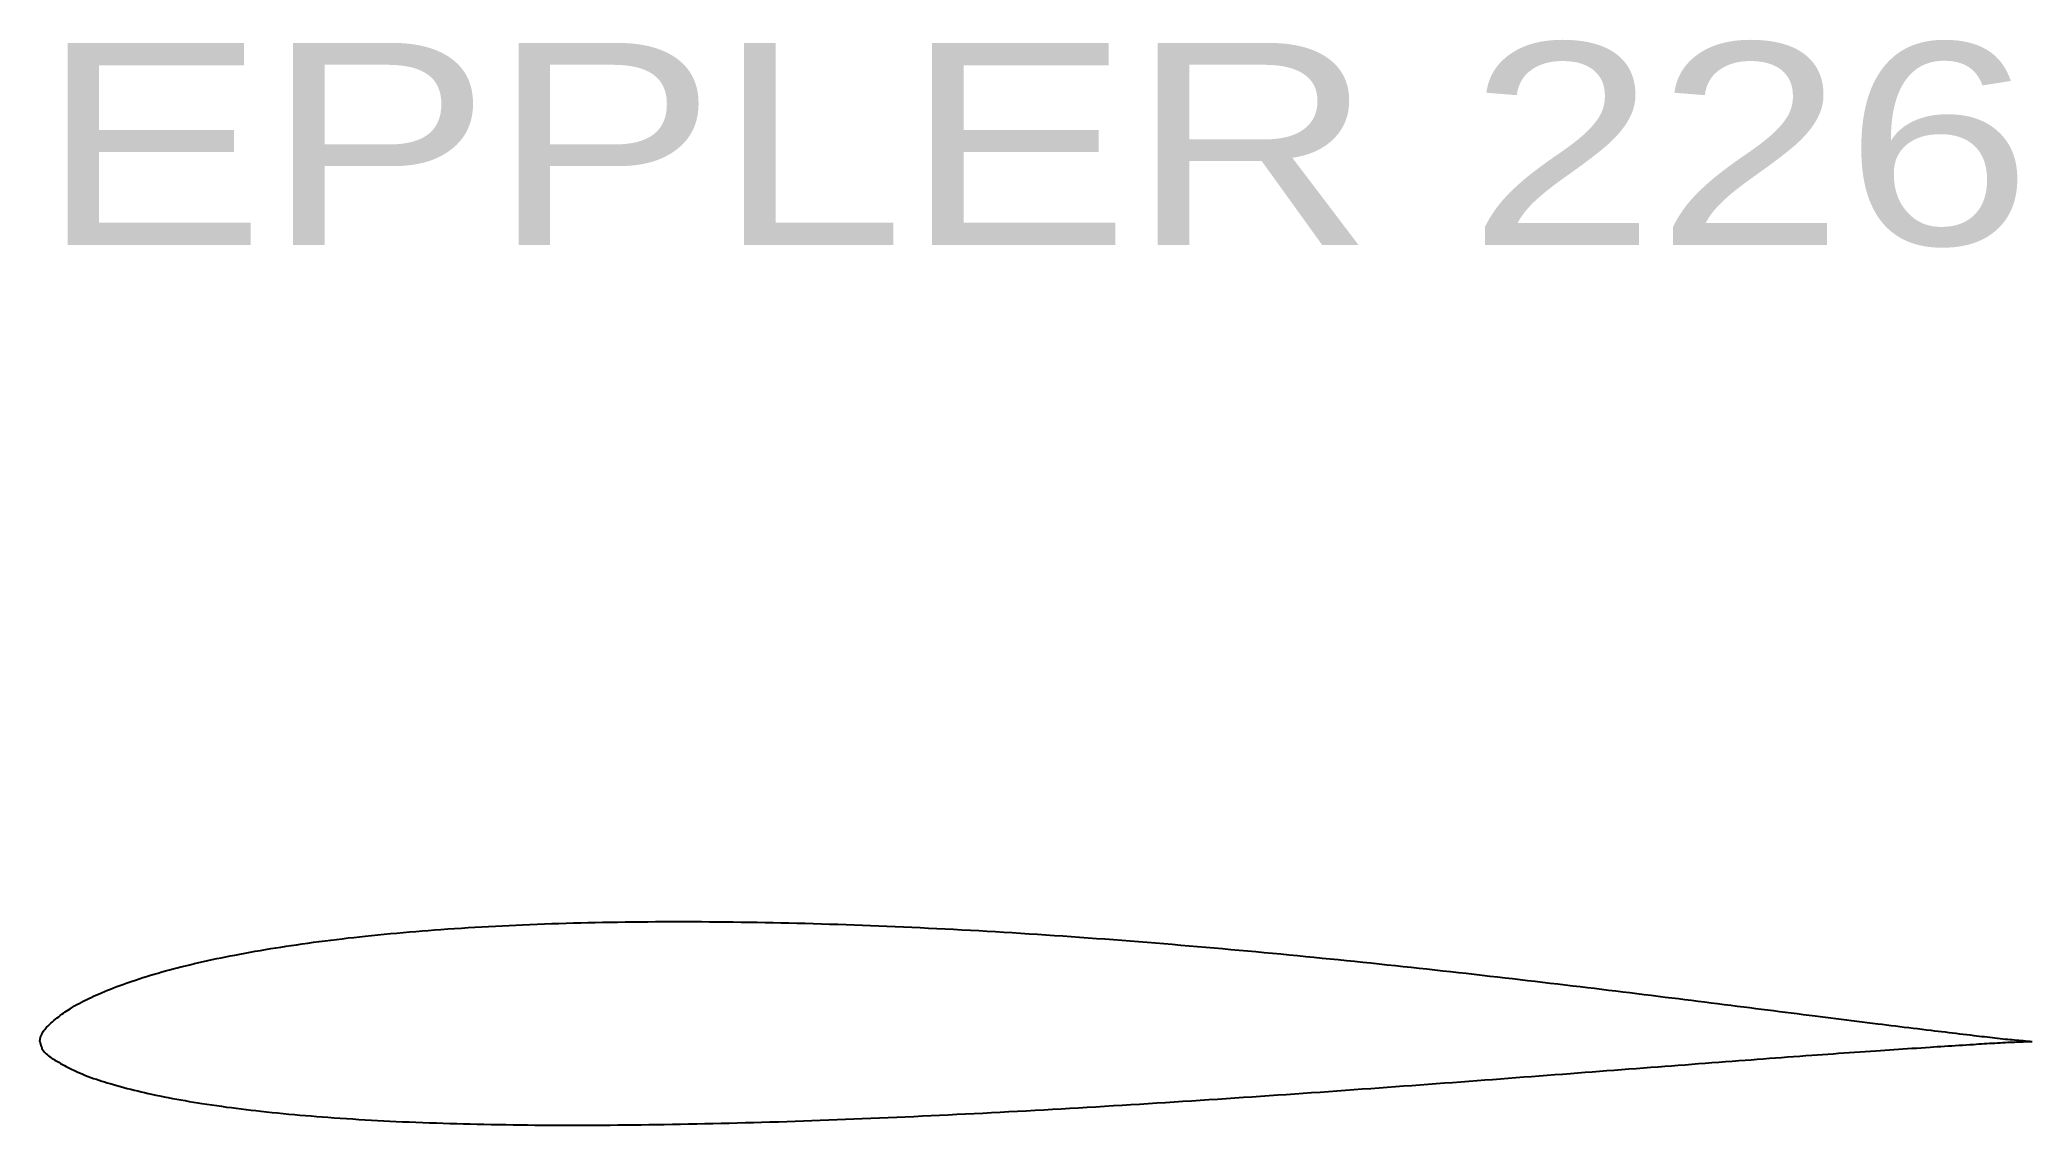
# Model space of a CAD drawing. Extents: x 0.1 to 10.1, y -0.2 to 5.3.
import ezdxf
from ezdxf.enums import TextEntityAlignment as Align

# ---------------------------------------------------------------- set-up
doc = ezdxf.new("R2010")
doc.units = 0
doc.layers.get('0').update_dxf_attribs({"linetype": 'CONTINUOUS'})

msp = doc.modelspace()

# ---------------------------------------------------------------- linework, layer by layer
at = {"color": 3, "linetype": 'CONTINUOUS'}
for points in [[(0.0505, 0.2263), (0.0508, 0.2284), (0.051, 0.2304), (0.0513, 0.2325), (0.0516, 0.2345), (0.0519, 0.2366), (0.0523, 0.2386), (0.0526, 0.2406), (0.053, 0.2426), (0.0534, 0.2446), (0.0539, 0.2466), (0.0544, 0.2486), (0.0549, 0.2505), (0.0571, 0.2571), (0.0598, 0.2634), (0.0631, 0.2696), (0.0667, 0.2755), (0.0707, 0.2813), (0.0751, 0.2869), (0.0798, 0.2924), (0.0847, 0.2977), (0.0898, 0.3029), (0.095, 0.308), (0.1004, 0.3129), (0.1058, 0.3178), (0.1136, 0.3247), (0.1215, 0.3314), (0.1293, 0.338), (0.1372, 0.3444), (0.1452, 0.3506), (0.1532, 0.3567), (0.1613, 0.3627), (0.1694, 0.3685), (0.1776, 0.3743), (0.1858, 0.3799), (0.1942, 0.3854), (0.2026, 0.3907), (0.2138, 0.3977), (0.2252, 0.4044), (0.2367, 0.411), (0.2483, 0.4174), (0.26, 0.4237), (0.2719, 0.4298), (0.2838, 0.4358), (0.2958, 0.4417), (0.3079, 0.4474), (0.32, 0.453), (0.3322, 0.4585), (0.3444, 0.4639), (0.3596, 0.4705), (0.3749, 0.477), (0.3902, 0.4833), (0.4056, 0.4895), (0.421, 0.4955), (0.4364, 0.5015), (0.4519, 0.5073), (0.4674, 0.513), (0.483, 0.5186), (0.4986, 0.524), (0.5142, 0.5294), (0.5299, 0.5346), (0.5488, 0.5408), (0.5677, 0.5469), (0.5866, 0.5528), (0.6056, 0.5585), (0.6247, 0.5642), (0.6438, 0.5697), (0.6629, 0.5751), (0.682, 0.5804), (0.7012, 0.5856), (0.7204, 0.5907), (0.7396, 0.5957), (0.7589, 0.6006), (0.7813, 0.6062), (0.8037, 0.6117), (0.8261, 0.617), (0.8486, 0.6222), (0.8711, 0.6273), (0.8936, 0.6323), (0.9161, 0.6372), (0.9386, 0.642), (0.9612, 0.6467), (0.9838, 0.6513), (1.0064, 0.6558), (1.029, 0.6602), (1.0547, 0.6651), (1.0804, 0.6699), (1.1061, 0.6746), (1.1318, 0.6792), (1.1575, 0.6836), (1.1833, 0.688), (1.2091, 0.6922), (1.2349, 0.6964), (1.2607, 0.7005), (1.2865, 0.7044), (1.3124, 0.7083), (1.3382, 0.7121), (1.367, 0.7163), (1.3957, 0.7203), (1.4245, 0.7242), (1.4533, 0.728), (1.4821, 0.7317), (1.5109, 0.7354), (1.5397, 0.7389), (1.5686, 0.7423), (1.5974, 0.7457), (1.6263, 0.749), (1.6551, 0.7521), (1.684, 0.7552), (1.7156, 0.7585), (1.7472, 0.7617), (1.7788, 0.7648), (1.8104, 0.7679), (1.8421, 0.7708), (1.8737, 0.7736), (1.9054, 0.7764), (1.937, 0.779), (1.9687, 0.7816), (2.0003, 0.7841), (2.032, 0.7865), (2.0637, 0.7888), (2.0979, 0.7913), (2.132, 0.7936), (2.1662, 0.7958), (2.2004, 0.798), (2.2345, 0.8001), (2.2687, 0.802), (2.3029, 0.8039), (2.3371, 0.8058), (2.3713, 0.8075), (2.4055, 0.8091), (2.4397, 0.8107), (2.4739, 0.8122), (2.5103, 0.8138), (2.5467, 0.8152), (2.5831, 0.8165), (2.6196, 0.8178), (2.656, 0.819), (2.6924, 0.8201), (2.7288, 0.8212), (2.7653, 0.8221), (2.8017, 0.823), (2.8381, 0.8238), (2.8746, 0.8246), (2.911, 0.8252), (2.9494, 0.8259), (2.9877, 0.8264), (3.026, 0.8269), (3.0644, 0.8273), (3.1027, 0.8276), (3.1411, 0.8279), (3.1794, 0.8281), (3.2178, 0.8282), (3.2562, 0.8282), (3.2945, 0.8282), (3.3329, 0.8281), (3.3712, 0.8279), (3.4111, 0.8277), (3.451, 0.8274), (3.491, 0.827), (3.5309, 0.8265), (3.5708, 0.826), (3.6107, 0.8254), (3.6506, 0.8248), (3.6906, 0.8241), (3.7305, 0.8233), (3.7704, 0.8224), (3.8103, 0.8215), (3.8502, 0.8205), (3.8913, 0.8195), (3.9325, 0.8183), (3.9736, 0.8171), (4.0147, 0.8159), (4.0558, 0.8145), (4.0969, 0.8131), (4.1381, 0.8117), (4.1792, 0.8102), (4.2203, 0.8086), (4.2614, 0.807), (4.3025, 0.8053), (4.3436, 0.8035), (4.3855, 0.8017), (4.4275, 0.7998), (4.4694, 0.7978), (4.5113, 0.7958), (4.5532, 0.7938), (4.5952, 0.7916), (4.6371, 0.7895), (4.679, 0.7872), (4.7209, 0.7849), (4.7628, 0.7826), (4.8047, 0.7802), (4.8466, 0.7777), (4.8889, 0.7752), (4.9312, 0.7726), (4.9735, 0.77), (5.0159, 0.7673), (5.0582, 0.7645), (5.1005, 0.7617), (5.1428, 0.7589), (5.1851, 0.756), (5.2273, 0.7531), (5.2696, 0.7501), (5.3119, 0.747), (5.3542, 0.7439), (5.3965, 0.7408), (5.4388, 0.7376), (5.4811, 0.7344), (5.5234, 0.7311), (5.5656, 0.7278), (5.6079, 0.7244), (5.6502, 0.721), (5.6925, 0.7176), (5.7347, 0.7141), (5.777, 0.7105), (5.8193, 0.7069), (5.8615, 0.7033), (5.9033, 0.6997), (5.9452, 0.6961), (5.987, 0.6924), (6.0288, 0.6886), (6.0706, 0.6848), (6.1125, 0.681), (6.1543, 0.6772), (6.1961, 0.6733), (6.2379, 0.6693), (6.2797, 0.6654), (6.3215, 0.6614), (6.3633, 0.6573), (6.4042, 0.6533), (6.4452, 0.6493), (6.4861, 0.6452), (6.527, 0.6411), (6.5679, 0.637), (6.6088, 0.6328), (6.6497, 0.6287), (6.6906, 0.6244), (6.7315, 0.6202), (6.7724, 0.6159), (6.8133, 0.6116), (6.8542, 0.6072), (6.8938, 0.603), (6.9334, 0.5987), (6.9729, 0.5945), (7.0125, 0.5902), (7.0521, 0.5858), (7.0917, 0.5815), (7.1312, 0.5771), (7.1708, 0.5727), (7.2103, 0.5683), (7.2499, 0.5638), (7.2895, 0.5593), (7.329, 0.5548), (7.3668, 0.5505), (7.4046, 0.5462), (7.4424, 0.5418), (7.4802, 0.5374), (7.518, 0.533), (7.5557, 0.5286), (7.5935, 0.5241), (7.6313, 0.5197), (7.6691, 0.5152), (7.7069, 0.5107), (7.7446, 0.5062), (7.7824, 0.5016), (7.818, 0.4973), (7.8535, 0.4931), (7.8891, 0.4887), (7.9246, 0.4844), (7.9602, 0.4801), (7.9957, 0.4757), (8.0313, 0.4714), (8.0668, 0.467), (8.1024, 0.4626), (8.1379, 0.4582), (8.1735, 0.4538), (8.209, 0.4494), (8.2419, 0.4453), (8.2747, 0.4412), (8.3076, 0.4371), (8.3405, 0.433), (8.3734, 0.4289), (8.4062, 0.4248), (8.4391, 0.4207), (8.4719, 0.4165), (8.5048, 0.4124), (8.5377, 0.4082), (8.5705, 0.4041), (8.6034, 0.3999), (8.6332, 0.3962), (8.6629, 0.3924), (8.6927, 0.3886), (8.7225, 0.3848), (8.7522, 0.3811), (8.782, 0.3773), (8.8118, 0.3735), (8.8415, 0.3697), (8.8713, 0.3659), (8.9011, 0.3622)], [(8.9011, 0.3622), (8.9308, 0.3584), (8.9606, 0.3546), (8.9868, 0.3513), (9.013, 0.348), (9.0393, 0.3447), (9.0655, 0.3414), (9.0917, 0.3381), (9.1179, 0.3348), (9.1442, 0.3315), (9.1704, 0.3282), (9.1966, 0.3249), (9.2228, 0.3217), (9.2491, 0.3184), (9.2753, 0.3151), (9.2976, 0.3124), (9.3198, 0.3096), (9.3421, 0.3069), (9.3644, 0.3041), (9.3866, 0.3014), (9.4089, 0.2986), (9.4312, 0.2959), (9.4534, 0.2932), (9.4757, 0.2905), (9.498, 0.2877), (9.5202, 0.285), (9.5425, 0.2823), (9.5604, 0.2802), (9.5784, 0.278), (9.5963, 0.2758), (9.6142, 0.2737), (9.6322, 0.2715), (9.6501, 0.2694), (9.668, 0.2672), (9.686, 0.2651), (9.7039, 0.2629), (9.7218, 0.2608), (9.7398, 0.2587), (9.7577, 0.2565), (9.771, 0.255), (9.7843, 0.2534), (9.7976, 0.2518), (9.8108, 0.2503), (9.8241, 0.2487), (9.8374, 0.2472), (9.8507, 0.2457), (9.864, 0.2442), (9.8773, 0.2427), (9.8906, 0.2413), (9.9039, 0.2399), (9.9172, 0.2385), (9.9283, 0.2374), (9.9394, 0.2363), (9.9505, 0.2353), (9.9616, 0.2342), (9.9727, 0.2332), (9.9838, 0.2322), (9.9949, 0.2312), (10.006, 0.2302), (10.0172, 0.2292), (10.0283, 0.2283), (10.0394, 0.2273), (10.0505, 0.2263)]]:
    msp.add_lwpolyline(points, dxfattribs=at)
at = {"color": 1, "linetype": 'CONTINUOUS'}
for points in [[(0.0505, 0.2263), (0.0512, 0.2233), (0.0519, 0.2203), (0.0525, 0.2172), (0.0533, 0.2142), (0.054, 0.2112), (0.0548, 0.2083), (0.0557, 0.2054), (0.0566, 0.2025), (0.0576, 0.1996), (0.0586, 0.1968), (0.0598, 0.194), (0.061, 0.1913), (0.0644, 0.1851), (0.0683, 0.1792), (0.0727, 0.1736), (0.0776, 0.1683), (0.0828, 0.1632), (0.0884, 0.1584), (0.0943, 0.1537), (0.1004, 0.1493), (0.1067, 0.145), (0.1131, 0.1408), (0.1196, 0.1368), (0.1261, 0.1328), (0.1357, 0.1271), (0.1453, 0.1215), (0.1548, 0.116), (0.1643, 0.1107), (0.1738, 0.1055), (0.1833, 0.1004), (0.1928, 0.0955), (0.2023, 0.0906), (0.2119, 0.0859), (0.2214, 0.0813), (0.2311, 0.0768), (0.2408, 0.0724), (0.2538, 0.0668), (0.267, 0.0613), (0.2802, 0.056), (0.2936, 0.0509), (0.3071, 0.0459), (0.3206, 0.041), (0.3342, 0.0363), (0.3479, 0.0317), (0.3616, 0.0273), (0.3754, 0.0229), (0.3892, 0.0187), (0.403, 0.0145), (0.4203, 0.0095), (0.4375, 0.0045), (0.4548, -0.0003), (0.4721, -0.0049), (0.4895, -0.0095), (0.5068, -0.014), (0.5242, -0.0183), (0.5416, -0.0225), (0.559, -0.0267), (0.5764, -0.0307), (0.5938, -0.0346), (0.6113, -0.0385), (0.6322, -0.043), (0.6532, -0.0473), (0.6742, -0.0516), (0.6953, -0.0557), (0.7163, -0.0597), (0.7374, -0.0636), (0.7585, -0.0674), (0.7796, -0.0711), (0.8008, -0.0748), (0.8219, -0.0783), (0.8431, -0.0817), (0.8643, -0.0851), (0.8889, -0.0889), (0.9135, -0.0925), (0.9381, -0.0961), (0.9627, -0.0996), (0.9874, -0.103), (1.012, -0.1062), (1.0367, -0.1094), (1.0613, -0.1125), (1.086, -0.1155), (1.1107, -0.1185), (1.1354, -0.1213), (1.1601, -0.1241), (1.1881, -0.1271), (1.2161, -0.13), (1.2441, -0.1329), (1.2721, -0.1356), (1.3001, -0.1383), (1.3281, -0.1409), (1.3561, -0.1434), (1.3842, -0.1458), (1.4122, -0.1481), (1.4403, -0.1504), (1.4683, -0.1526), (1.4964, -0.1547), (1.5275, -0.1569), (1.5587, -0.1591), (1.5898, -0.1612), (1.621, -0.1632), (1.6522, -0.1651), (1.6833, -0.167), (1.7145, -0.1688), (1.7457, -0.1705), (1.7768, -0.1721), (1.808, -0.1737), (1.8392, -0.1751), (1.8704, -0.1766), (1.9044, -0.178), (1.9385, -0.1795), (1.9725, -0.1808), (2.0066, -0.182), (2.0406, -0.1832), (2.0747, -0.1843), (2.1087, -0.1854), (2.1428, -0.1864), (2.1768, -0.1873), (2.2109, -0.1881), (2.2449, -0.1889), (2.279, -0.1897), (2.3156, -0.1904), (2.3522, -0.191), (2.3888, -0.1916), (2.4255, -0.1922), (2.4621, -0.1926), (2.4987, -0.193), (2.5353, -0.1934), (2.5719, -0.1936), (2.6085, -0.1939), (2.6452, -0.194), (2.6818, -0.1941), (2.7184, -0.1942), (2.7573, -0.1942), (2.7961, -0.1941), (2.835, -0.194), (2.8738, -0.1938), (2.9127, -0.1935), (2.9515, -0.1932), (2.9904, -0.1929), (3.0292, -0.1925), (3.0681, -0.192), (3.1069, -0.1915), (3.1458, -0.191), (3.1846, -0.1904), (3.2253, -0.1897), (3.266, -0.189), (3.3067, -0.1882), (3.3474, -0.1874), (3.3881, -0.1865), (3.4288, -0.1856), (3.4695, -0.1846), (3.5102, -0.1836), (3.5509, -0.1826), (3.5916, -0.1815), (3.6323, -0.1803), (3.673, -0.1792), (3.7151, -0.1779), (3.7573, -0.1766), (3.7994, -0.1752), (3.8416, -0.1739), (3.8837, -0.1724), (3.9258, -0.1709), (3.968, -0.1694), (4.0101, -0.1679), (4.0522, -0.1663), (4.0944, -0.1646), (4.1365, -0.163), (4.1786, -0.1613), (4.2217, -0.1595), (4.2649, -0.1577), (4.308, -0.1558), (4.3512, -0.1539), (4.3943, -0.152), (4.4374, -0.15), (4.4806, -0.148), (4.5237, -0.146), (4.5668, -0.1439), (4.61, -0.1418), (4.6531, -0.1397), (4.6962, -0.1376), (4.7399, -0.1354), (4.7836, -0.1331), (4.8272, -0.1308), (4.8709, -0.1286), (4.9146, -0.1262), (4.9582, -0.1239), (5.0019, -0.1215), (5.0456, -0.1191), (5.0892, -0.1166), (5.1329, -0.1142), (5.1765, -0.1117), (5.2202, -0.1092), (5.2639, -0.1066), (5.3077, -0.104), (5.3514, -0.1015), (5.3951, -0.0988), (5.4388, -0.0962), (5.4825, -0.0935), (5.5262, -0.0908), (5.57, -0.0881), (5.6137, -0.0854), (5.6574, -0.0826), (5.7011, -0.0799), (5.7448, -0.0771), (5.7881, -0.0743), (5.8314, -0.0715), (5.8747, -0.0687), (5.918, -0.0658), (5.9613, -0.063), (6.0046, -0.0601), (6.0479, -0.0572), (6.0912, -0.0543), (6.1344, -0.0514), (6.1777, -0.0484), (6.221, -0.0454), (6.2643, -0.0425), (6.3067, -0.0395), (6.3491, -0.0366), (6.3914, -0.0336), (6.4338, -0.0307), (6.4762, -0.0277), (6.5186, -0.0247), (6.5609, -0.0216), (6.6033, -0.0186), (6.6457, -0.0156), (6.6881, -0.0125), (6.7304, -0.0094), (6.7728, -0.0064), (6.8138, -0.0034), (6.8547, -0.0004), (6.8957, 0.0026), (6.9366, 0.0056), (6.9776, 0.0087), (7.0185, 0.0117), (7.0595, 0.0147), (7.1004, 0.0178), (7.1414, 0.0208), (7.1823, 0.0239), (7.2233, 0.027), (7.2642, 0.03), (7.3033, 0.033), (7.3423, 0.0359), (7.3814, 0.0389), (7.4204, 0.0418), (7.4595, 0.0448), (7.4986, 0.0478), (7.5376, 0.0507), (7.5767, 0.0537), (7.6157, 0.0567), (7.6548, 0.0597), (7.6938, 0.0626), (7.7329, 0.0656), (7.7696, 0.0684), (7.8062, 0.0713), (7.8429, 0.0741), (7.8796, 0.0769), (7.9162, 0.0797), (7.9529, 0.0825), (7.9896, 0.0853), (8.0262, 0.0881), (8.0629, 0.0909), (8.0996, 0.0937), (8.1362, 0.0965), (8.1729, 0.0993), (8.2067, 0.1019), (8.2406, 0.1045), (8.2744, 0.107), (8.3082, 0.1096), (8.342, 0.1122), (8.3758, 0.1147), (8.4097, 0.1173), (8.4435, 0.1198), (8.4773, 0.1224), (8.5111, 0.1249), (8.545, 0.1275), (8.5788, 0.13), (8.6093, 0.1323), (8.6398, 0.1346), (8.6704, 0.1369), (8.7009, 0.1392), (8.7314, 0.1415), (8.7619, 0.1437), (8.7924, 0.146), (8.8229, 0.1482), (8.8534, 0.1505), (8.884, 0.1527), (8.9145, 0.1549), (8.945, 0.1571), (8.9718, 0.1591), (8.9986, 0.161), (9.0253, 0.1629), (9.0521, 0.1648), (9.0789, 0.1667), (9.1057, 0.1685), (9.1325, 0.1704), (9.1593, 0.1723), (9.1861, 0.1741), (9.2128, 0.176)], [(9.2128, 0.176), (9.2396, 0.1778), (9.2664, 0.1796), (9.289, 0.1812), (9.3116, 0.1827), (9.3343, 0.1842), (9.3569, 0.1858), (9.3795, 0.1873), (9.4021, 0.1888), (9.4247, 0.1903), (9.4473, 0.1918), (9.47, 0.1933), (9.4926, 0.1948), (9.5152, 0.1963), (9.5378, 0.1977), (9.5559, 0.1989), (9.5741, 0.2001), (9.5922, 0.2013), (9.6103, 0.2024), (9.6285, 0.2036), (9.6466, 0.2047), (9.6647, 0.2059), (9.6829, 0.2071), (9.701, 0.2082), (9.7191, 0.2094), (9.7373, 0.2106), (9.7554, 0.2117), (9.7688, 0.2126), (9.7822, 0.2135), (9.7956, 0.2143), (9.8091, 0.2152), (9.8225, 0.216), (9.8359, 0.2168), (9.8493, 0.2176), (9.8627, 0.2184), (9.8761, 0.2192), (9.8896, 0.2199), (9.903, 0.2206), (9.9164, 0.2212), (9.9276, 0.2218), (9.9387, 0.2222), (9.9499, 0.2227), (9.9611, 0.2232), (9.9723, 0.2236), (9.9834, 0.224), (9.9946, 0.2244), (10.0058, 0.2248), (10.017, 0.2252), (10.0281, 0.2256), (10.0393, 0.226), (10.0505, 0.2263)]]:
    msp.add_lwpolyline(points, dxfattribs=at)

# ---------------------------------------------------------------- texts
at = {"color": 7}
msp.add_text('EPPLER 226', height=1.0145, dxfattribs=at).set_placement((0.0505, 4.2263), (10.0505, 4.2263), align=Align.FIT)

doc.saveas('drawing.dxf')
